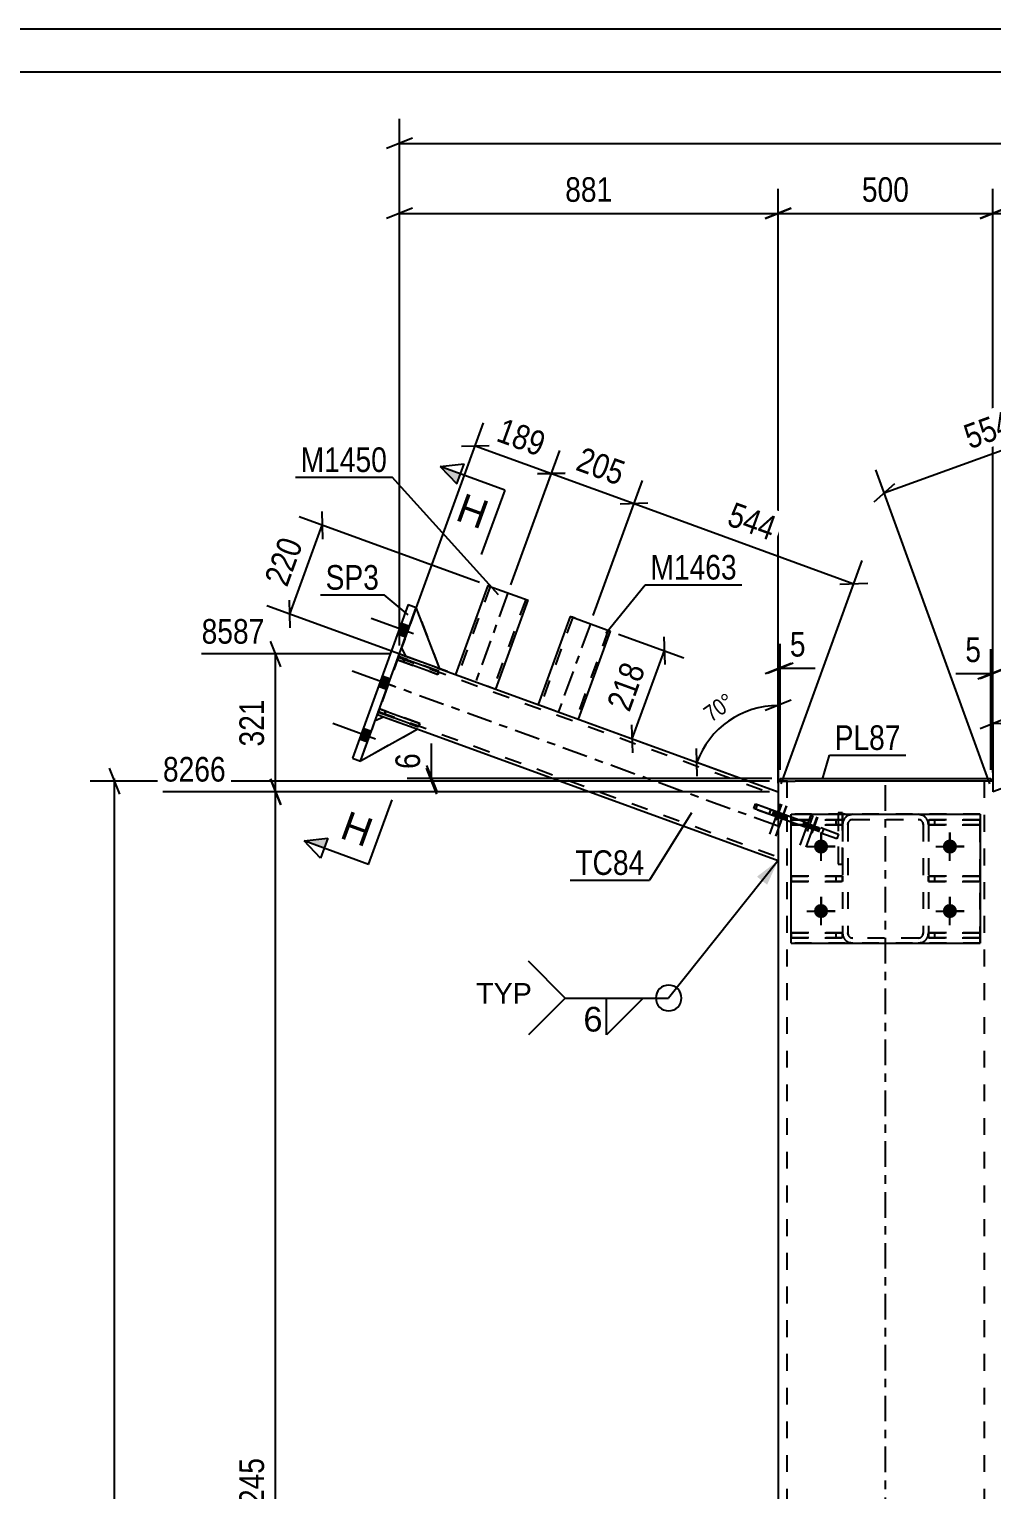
# Model space of a CAD drawing. Header units: millimetres. Extents: x 0 to 841, y 0 to 594.
# Drawn here: x 239 to 351.1, y 424.1 to 594 of the extents above; entities that cross this region are included whole.
import ezdxf

# ---------------------------------------------------------------- set-up
doc = ezdxf.new("R2010")
doc.units = ezdxf.units.MM
doc.linetypes.add('DXK_LINE_DOT2', pattern=[3.9198, 1.9599, -1.9599])
doc.linetypes.add('DXK_LINE_DOT3', pattern=[5.9187, 2.979, -0.9799, 0.9799, -0.9799])
doc.styles.add('Arial', font='ARIAL.TTF', dxfattribs={"height": 0.2})
doc.styles.add('Arial Narrow', font='ARIALN.TTF', dxfattribs={"height": 0.2})

# ---------------------------------------------------------------- blocks, each defined once
blk = doc.blocks.new('Unknown-682121983-1161')
at = {"color": 5, "linetype": 'Continuous'}
for p, q in [((841, 594), (0, 594)), ((836, 589), (5, 589))]:
    blk.add_line(p, q, dxfattribs=at)
blk = doc.blocks.new('Part-682121983-6436 - 6415')
at = {"color": 7, "linetype": 'DXK_LINE_DOT2'}
for p, q in [((333.68, 502.04), (327.68, 502.04)), ((327.68, 502.04), (327.68, 501.44)), ((327.68, 501.44), (333.68, 501.44)), ((332.93, 501.44), (332.93, 502.04)), ((333.68, 501.44), (333.68, 502.04))]:
    blk.add_line(p, q, dxfattribs=at)
blk = doc.blocks.new('Part-682121983-6425 - 6415')
at = {"color": 7, "linetype": 'DXK_LINE_DOT2'}
for p, q in [((327.68, 488.89), (333.68, 488.89)), ((327.68, 488.29), (327.68, 488.89)), ((333.68, 488.29), (327.68, 488.29)), ((332.93, 488.29), (332.93, 488.89)), ((333.68, 488.89), (333.68, 488.29))]:
    blk.add_line(p, q, dxfattribs=at)
blk = doc.blocks.new('Part-682121983-6421 - 6415')
at = {"color": 2, "linetype": 'Continuous'}
for p, q in [((326.43, 506.53), (326.43, 506.83)), ((326.43, 506.83), (350.93, 506.83)), ((327.27, 506.53), (326.43, 506.53)), ((350.93, 506.53), (350.09, 506.53)), ((350.93, 506.83), (350.93, 506.53))]:
    blk.add_line(p, q, dxfattribs=at)
at = {"color": 7, "linetype": 'DXK_LINE_DOT2'}
blk.add_line((350.09, 506.53), (327.27, 506.53), dxfattribs=at)
blk = doc.blocks.new('Part-682121983-6486 - 6415')
at = {"color": 7, "linetype": 'DXK_LINE_DOT2'}
for p, q in [((282.11, 521.32), (279.54, 514.27)), ((281.97, 520.94), (326.18, 504.85)), ((282.81, 521.06), (286.8, 519.61)), ((279.68, 514.65), (326.18, 497.72)), ((280.25, 514.01), (284.24, 512.56)), ((326.18, 505.28), (326.18, 497.3))]:
    blk.add_line(p, q, dxfattribs=at)
at = {"color": 2, "linetype": 'Continuous'}
for p, q in [((282.11, 521.32), (282.81, 521.06)), ((286.8, 519.61), (326.18, 505.28)), ((279.54, 514.27), (280.25, 514.01)), ((284.24, 512.56), (326.18, 497.3))]:
    blk.add_line(p, q, dxfattribs=at)
at = {"color": 7, "linetype": 'DXK_LINE_DOT3'}
blk.add_line((326.18, 501.29), (280.82, 517.79), dxfattribs=at)
blk = doc.blocks.new('Part-682121983-6422 - 6415')
at = {"color": 2, "linetype": 'Continuous'}
for p, q in [((327.68, 487.67), (327.68, 502.67)), ((327.68, 502.67), (349.68, 502.67)), ((349.68, 502.67), (349.68, 487.67)), ((327.68, 487.67), (349.68, 487.67))]:
    blk.add_line(p, q, dxfattribs=at)
blk = doc.blocks.new('Part-682121983-6423 - 6415')
at = {"color": 7, "linetype": 'DXK_LINE_DOT2'}
for p, q in [((327.68, 495.47), (333.68, 495.47)), ((327.68, 494.87), (327.68, 495.47)), ((333.68, 494.87), (327.68, 494.87)), ((332.93, 494.87), (332.93, 495.47)), ((333.68, 495.47), (333.68, 494.87))]:
    blk.add_line(p, q, dxfattribs=at)
blk = doc.blocks.new('Part-682121983-6424 - 6415')
at = {"color": 7, "linetype": 'DXK_LINE_DOT2'}
for p, q in [((327.68, 502.04), (333.68, 502.04)), ((327.68, 501.44), (327.68, 502.04)), ((333.68, 501.44), (327.68, 501.44)), ((332.93, 501.44), (332.93, 502.04)), ((333.68, 502.04), (333.68, 501.44))]:
    blk.add_line(p, q, dxfattribs=at)
blk = doc.blocks.new('Part-682121983-6426 - 6415')
at = {"color": 7, "linetype": 'DXK_LINE_DOT2'}
for p, q in [((343.68, 494.87), (343.68, 495.47)), ((343.68, 495.47), (349.68, 495.47)), ((349.68, 494.87), (343.68, 494.87)), ((344.43, 494.87), (344.43, 495.47)), ((349.68, 495.47), (349.68, 494.87))]:
    blk.add_line(p, q, dxfattribs=at)
blk = doc.blocks.new('Part-682121983-6427 - 6415')
at = {"color": 7, "linetype": 'DXK_LINE_DOT2'}
for p, q in [((349.68, 502.04), (343.68, 502.04)), ((343.68, 502.04), (343.68, 501.44)), ((343.68, 501.44), (349.68, 501.44)), ((344.43, 501.44), (344.43, 502.04)), ((349.68, 501.44), (349.68, 502.04))]:
    blk.add_line(p, q, dxfattribs=at)
blk = doc.blocks.new('Part-682121983-6428 - 6415')
at = {"color": 7, "linetype": 'DXK_LINE_DOT2'}
for p, q in [((349.68, 488.89), (343.68, 488.89)), ((343.68, 488.89), (343.68, 488.29)), ((343.68, 488.29), (349.68, 488.29)), ((344.43, 488.29), (344.43, 488.89)), ((349.68, 488.29), (349.68, 488.89))]:
    blk.add_line(p, q, dxfattribs=at)
blk = doc.blocks.new('Part-682121983-6429 - 6415')
at = {"color": 2, "linetype": 'Continuous'}
for p, q in [((333.18, 502.86), (333.18, 502.67)), ((333.18, 502.86), (333.68, 502.86)), ((333.68, 502.86), (333.68, 502.67))]:
    blk.add_line(p, q, dxfattribs=at)
at = {"color": 7, "linetype": 'DXK_LINE_DOT2'}
for p, q in [((333.18, 502.67), (333.18, 496.86)), ((333.68, 502.67), (333.68, 496.86)), ((333.18, 496.86), (333.68, 496.86))]:
    blk.add_line(p, q, dxfattribs=at)
blk = doc.blocks.new('Part-682121983-6430 - 6415')
at = {"color": 7, "linetype": 'DXK_LINE_DOT2'}
for p, q in [((333.68, 502.86), (333.18, 502.86)), ((333.18, 502.86), (333.18, 496.86)), ((333.68, 496.86), (333.68, 502.86)), ((333.18, 496.86), (333.68, 496.86))]:
    blk.add_line(p, q, dxfattribs=at)
blk = doc.blocks.new('Part-682121983-6433 - 6415')
at = {"color": 7, "linetype": 'DXK_LINE_DOT2'}
for p, q in [((343.68, 501.44), (343.68, 502.04)), ((343.68, 502.04), (349.68, 502.04)), ((349.68, 501.44), (343.68, 501.44)), ((344.43, 501.44), (344.43, 502.04)), ((349.68, 502.04), (349.68, 501.44))]:
    blk.add_line(p, q, dxfattribs=at)
blk = doc.blocks.new('Part-682121983-6434 - 6415')
at = {"color": 7, "linetype": 'DXK_LINE_DOT2'}
for p, q in [((343.68, 488.29), (343.68, 488.89)), ((343.68, 488.89), (349.68, 488.89)), ((349.68, 488.29), (343.68, 488.29)), ((344.43, 488.29), (344.43, 488.89)), ((349.68, 488.89), (349.68, 488.29))]:
    blk.add_line(p, q, dxfattribs=at)
blk = doc.blocks.new('Part-682121983-6435 - 6415')
at = {"color": 7, "linetype": 'DXK_LINE_DOT2'}
for p, q in [((333.68, 495.47), (327.68, 495.47)), ((327.68, 495.47), (327.68, 494.87)), ((327.68, 494.87), (333.68, 494.87)), ((332.93, 494.87), (332.93, 495.47)), ((333.68, 494.87), (333.68, 495.47))]:
    blk.add_line(p, q, dxfattribs=at)
blk = doc.blocks.new('Part-682121983-6437 - 6415')
at = {"color": 7, "linetype": 'DXK_LINE_DOT2'}
for p, q in [((333.68, 488.89), (327.68, 488.89)), ((327.68, 488.89), (327.68, 488.29)), ((327.68, 488.29), (333.68, 488.29)), ((332.93, 488.29), (332.93, 488.89)), ((333.68, 488.29), (333.68, 488.89))]:
    blk.add_line(p, q, dxfattribs=at)
blk = doc.blocks.new('Part-682121983-6438 - 6415')
at = {"color": 7, "linetype": 'DXK_LINE_DOT2'}
for p, q in [((349.68, 495.47), (343.68, 495.47)), ((343.68, 495.47), (343.68, 494.87)), ((343.68, 494.87), (349.68, 494.87)), ((344.43, 494.87), (344.43, 495.47)), ((349.68, 494.87), (349.68, 495.47))]:
    blk.add_line(p, q, dxfattribs=at)
blk = doc.blocks.new('Part-682121983-6472 - 6415')
at = {"color": 7, "linetype": 'DXK_LINE_DOT2'}
for p, q in [((333.77, 501.93), (333.68, 501.47)), ((333.68, 501.47), (333.77, 501.93)), ((333.68, 501.47), (333.68, 488.87)), ((334.28, 501.47), (334.32, 501.7)), ((334.32, 501.7), (334.28, 501.47)), ((334.28, 501.47), (334.28, 488.87)), ((334.88, 502.67), (334.42, 502.58)), ((334.42, 502.58), (334.88, 502.67)), ((334.65, 502.02), (334.88, 502.07)), ((334.88, 502.07), (334.65, 502.02)), ((334.88, 502.67), (342.48, 502.67)), ((334.88, 502.07), (342.48, 502.07)), ((342.94, 502.58), (342.48, 502.67)), ((342.48, 502.67), (342.94, 502.58)), ((342.48, 502.07), (342.71, 502.02)), ((342.71, 502.02), (342.48, 502.07)), ((343.03, 501.7), (343.08, 501.47)), ((343.08, 501.47), (343.03, 501.7)), ((343.08, 501.47), (343.08, 488.87)), ((343.68, 501.47), (343.59, 501.93)), ((343.59, 501.93), (343.68, 501.47)), ((343.68, 501.47), (343.68, 488.87)), ((333.68, 488.87), (333.77, 488.41)), ((333.77, 488.41), (333.68, 488.87)), ((334.32, 488.64), (334.28, 488.87)), ((334.28, 488.87), (334.32, 488.64)), ((334.42, 487.76), (334.88, 487.67)), ((334.88, 487.67), (334.42, 487.76)), ((334.88, 488.27), (334.65, 488.31)), ((334.65, 488.31), (334.88, 488.27)), ((342.48, 488.27), (334.88, 488.27)), ((334.88, 487.67), (342.48, 487.67)), ((342.71, 488.31), (342.48, 488.27)), ((342.48, 488.27), (342.71, 488.31)), ((342.48, 487.67), (342.94, 487.76)), ((342.94, 487.76), (342.48, 487.67)), ((343.08, 488.87), (343.03, 488.64)), ((343.03, 488.64), (343.08, 488.87)), ((343.59, 488.41), (343.68, 488.87)), ((343.68, 488.87), (343.59, 488.41))]:
    blk.add_line(p, q, dxfattribs=at)
at = {"color": 7, "linetype": 'DXK_LINE_DOT3'}
blk.add_line((338.68, 495.17), (338.68, 495.17), dxfattribs=at)
at = {"color": 7, "linetype": 'DXK_LINE_DOT2'}
for centre, radius, start, end in [((334.88, 501.47), 1.2, 112.5, 157.5), ((334.88, 501.47), 1.2, 112.5, 157.5), ((334.88, 501.47), 0.6, 112.5, 157.5), ((334.88, 501.47), 0.6, 112.5, 157.5), ((342.48, 501.47), 0.6, 22.5, 67.5), ((342.48, 501.47), 0.6, 22.5, 67.5), ((342.48, 501.47), 1.2, 22.5, 67.5), ((342.48, 501.47), 1.2, 22.5, 67.5), ((334.88, 488.87), 1.2, 202.5, 247.5), ((334.88, 488.87), 1.2, 202.5, 247.5), ((334.88, 488.87), 0.6, 202.5, 247.5), ((334.88, 488.87), 0.6, 202.5, 247.5), ((342.48, 488.87), 0.6, 292.5, 337.5), ((342.48, 488.87), 0.6, 292.5, 337.5), ((342.48, 488.87), 1.2, 292.5, 337.5), ((342.48, 488.87), 1.2, 292.5, 337.5)]:
    blk.add_arc(centre, radius, start, end, dxfattribs=at)
blk = doc.blocks.new('Part-682121983-6474 - 6415')
at = {"color": 7, "linetype": 'DXK_LINE_DOT2'}
for p, q in [((327.68, 487.67), (327.68, 502.67)), ((349.68, 502.67), (327.68, 502.67)), ((349.68, 487.67), (349.68, 502.67)), ((349.68, 487.67), (327.68, 487.67))]:
    blk.add_line(p, q, dxfattribs=at)
blk = doc.blocks.new('Part-682121983-6475 - 6415')
at = {"color": 7, "linetype": 'DXK_LINE_DOT2'}
for p, q in [((333.77, 501.93), (333.68, 501.47)), ((333.68, 501.47), (333.77, 501.93)), ((333.68, 501.47), (333.68, 488.87)), ((334.28, 501.47), (334.32, 501.7)), ((334.32, 501.7), (334.28, 501.47)), ((334.28, 501.47), (334.28, 488.87)), ((334.88, 502.67), (334.42, 502.58)), ((334.42, 502.58), (334.88, 502.67)), ((334.65, 502.02), (334.88, 502.07)), ((334.88, 502.07), (334.65, 502.02)), ((334.88, 502.67), (342.48, 502.67)), ((334.88, 502.07), (342.48, 502.07)), ((342.94, 502.58), (342.48, 502.67)), ((342.48, 502.67), (342.94, 502.58)), ((342.48, 502.07), (342.71, 502.02)), ((342.71, 502.02), (342.48, 502.07)), ((343.03, 501.7), (343.08, 501.47)), ((343.08, 501.47), (343.03, 501.7)), ((343.08, 501.47), (343.08, 488.87)), ((343.68, 501.47), (343.59, 501.93)), ((343.59, 501.93), (343.68, 501.47)), ((343.68, 501.47), (343.68, 488.87)), ((333.68, 488.87), (333.77, 488.41)), ((333.77, 488.41), (333.68, 488.87)), ((334.32, 488.64), (334.28, 488.87)), ((334.28, 488.87), (334.32, 488.64)), ((334.42, 487.76), (334.88, 487.67)), ((334.88, 487.67), (334.42, 487.76)), ((334.88, 488.27), (334.65, 488.31)), ((334.65, 488.31), (334.88, 488.27)), ((342.48, 488.27), (334.88, 488.27)), ((334.88, 487.67), (342.48, 487.67)), ((342.71, 488.31), (342.48, 488.27)), ((342.48, 488.27), (342.71, 488.31)), ((342.48, 487.67), (342.94, 487.76)), ((342.94, 487.76), (342.48, 487.67)), ((343.08, 488.87), (343.03, 488.64)), ((343.03, 488.64), (343.08, 488.87)), ((343.59, 488.41), (343.68, 488.87)), ((343.68, 488.87), (343.59, 488.41))]:
    blk.add_line(p, q, dxfattribs=at)
at = {"color": 7, "linetype": 'DXK_LINE_DOT3'}
blk.add_line((338.68, 495.17), (338.68, 495.17), dxfattribs=at)
at = {"color": 7, "linetype": 'DXK_LINE_DOT2'}
for centre, radius, start, end in [((334.88, 501.47), 1.2, 112.5, 157.5), ((334.88, 501.47), 1.2, 112.5, 157.5), ((334.88, 501.47), 0.6, 112.5, 157.5), ((334.88, 501.47), 0.6, 112.5, 157.5), ((342.48, 501.47), 0.6, 22.5, 67.5), ((342.48, 501.47), 0.6, 22.5, 67.5), ((342.48, 501.47), 1.2, 22.5, 67.5), ((342.48, 501.47), 1.2, 22.5, 67.5), ((334.88, 488.87), 1.2, 202.5, 247.5), ((334.88, 488.87), 1.2, 202.5, 247.5), ((334.88, 488.87), 0.6, 202.5, 247.5), ((334.88, 488.87), 0.6, 202.5, 247.5), ((342.48, 488.87), 0.6, 292.5, 337.5), ((342.48, 488.87), 0.6, 292.5, 337.5), ((342.48, 488.87), 1.2, 292.5, 337.5), ((342.48, 488.87), 1.2, 292.5, 337.5)]:
    blk.add_arc(centre, radius, start, end, dxfattribs=at)
blk = doc.blocks.new('Part-682121983-6514 - 6415')
at = {"color": 2, "linetype": 'Continuous'}
for p, q in [((283.13, 527.06), (276.63, 509.21)), ((277.57, 508.87), (284.07, 526.72)), ((283.13, 527.06), (284.07, 526.72)), ((276.63, 509.21), (277.57, 508.87))]:
    blk.add_line(p, q, dxfattribs=at)
blk = doc.blocks.new('Bolt-682121983-6526 - 6415')
at = {"color": 1, "linetype": 'Continuous'}
for p, q in [((331.18, 500.57), (331.18, 499.47)), ((346.18, 500.57), (346.18, 499.47)), ((329.53, 498.92), (330.63, 498.92)), ((331.18, 497.27), (331.18, 498.37)), ((332.83, 498.92), (331.73, 498.92)), ((344.53, 498.92), (345.63, 498.92)), ((346.18, 497.27), (346.18, 498.37)), ((347.83, 498.92), (346.73, 498.92)), ((331.18, 493.07), (331.18, 491.97)), ((346.18, 493.07), (346.18, 491.97)), ((329.53, 491.42), (330.63, 491.42)), ((332.83, 491.42), (331.73, 491.42)), ((344.53, 491.42), (345.63, 491.42)), ((347.83, 491.42), (346.73, 491.42)), ((331.18, 489.77), (331.18, 490.87)), ((346.18, 489.77), (346.18, 490.87))]:
    blk.add_line(p, q, dxfattribs=at)
blk = doc.blocks.new('Bolt-682121983-6529 - 6415')
at = {"linetype": 'Continuous'}
for points in [[(282.82, 523.29), (283.27, 524.51), (282.33, 524.86), (281.88, 523.63)], [(282.82, 523.29), (283.27, 524.51), (282.33, 524.86), (281.88, 523.63)], [(282.82, 523.29), (283.27, 524.51), (282.33, 524.86), (281.88, 523.63)], [(280.6, 517.18), (281.05, 518.41), (280.11, 518.75), (279.66, 517.53)], [(280.6, 517.18), (281.05, 518.41), (280.11, 518.75), (279.66, 517.53)], [(278.38, 511.08), (278.82, 512.3), (277.88, 512.64), (277.44, 511.42)], [(278.38, 511.08), (278.82, 512.3), (277.88, 512.64), (277.44, 511.42)], [(278.38, 511.08), (278.82, 512.3), (277.88, 512.64), (277.44, 511.42)]]:
    blk.add_hatch(color=1, dxfattribs=at).paths.add_polyline_path(points)
at = {"color": 1, "linetype": 'Continuous'}
for p, q in [((283.75, 523.65), (278.82, 525.44)), ((283.75, 523.65), (278.82, 525.44)), ((283.75, 523.65), (278.82, 525.44)), ((282.82, 523.29), (281.88, 523.63)), ((282.82, 523.29), (281.88, 523.63)), ((282.82, 523.29), (281.88, 523.63)), ((283.27, 524.51), (282.33, 524.86)), ((283.27, 524.51), (282.33, 524.86)), ((283.27, 524.51), (282.33, 524.86)), ((281.53, 517.54), (276.59, 519.33)), ((281.53, 517.54), (276.59, 519.33)), ((281.05, 518.41), (280.11, 518.75)), ((281.05, 518.41), (280.11, 518.75)), ((280.6, 517.18), (279.66, 517.53)), ((280.6, 517.18), (279.66, 517.53)), ((279.3, 511.43), (274.37, 513.23)), ((279.3, 511.43), (274.37, 513.23)), ((279.3, 511.43), (274.37, 513.23)), ((278.38, 511.08), (277.44, 511.42)), ((278.38, 511.08), (277.44, 511.42)), ((278.38, 511.08), (277.44, 511.42)), ((278.82, 512.3), (277.88, 512.64)), ((278.82, 512.3), (277.88, 512.64)), ((278.82, 512.3), (277.88, 512.64))]:
    blk.add_line(p, q, dxfattribs=at)
blk = doc.blocks.new('Bolt-682121983-6530 - 6415')
at = {"linetype": 'Continuous'}
for points in [[(330.35, 498.92, -1), (332, 498.92, -1)], [(345.35, 498.92, -1), (347, 498.92, -1)], [(330.35, 491.42, -1), (332, 491.42, -1)], [(345.35, 491.42, -1), (347, 491.42, -1)]]:
    blk.add_hatch(color=1, dxfattribs=at).paths.add_polyline_path(points)
at = {"color": 1, "linetype": 'Continuous'}
for p, q in [((331.18, 497.27), (331.18, 500.57)), ((346.18, 497.27), (346.18, 500.57)), ((329.53, 498.92), (332.83, 498.92)), ((344.53, 498.92), (347.83, 498.92)), ((331.18, 489.77), (331.18, 493.07)), ((346.18, 489.77), (346.18, 493.07)), ((329.53, 491.42), (332.83, 491.42)), ((344.53, 491.42), (347.83, 491.42))]:
    blk.add_line(p, q, dxfattribs=at)
blk = doc.blocks.new('Bolt-682121983-6531 - 6415')
at = {"linetype": 'Continuous'}
for points in [[(326.52, 502.81), (325.68, 503.12), (325.47, 502.55), (326.32, 502.25)], [(327.23, 502.55), (326.38, 502.86), (326.18, 502.3), (327.02, 501.99)], [(330.07, 501.52), (329.22, 501.83), (329.01, 501.26), (329.86, 500.96)], [(330.77, 501.26), (329.93, 501.57), (329.72, 501.01), (330.57, 500.7)]]:
    blk.add_hatch(color=1, dxfattribs=at).paths.add_polyline_path(points)
at = {"color": 1, "linetype": 'Continuous'}
for p, q in [((326.44, 503.9), (325.16, 500.38)), ((325.68, 503.12), (325.47, 502.55)), ((327.15, 503.65), (325.87, 500.12)), ((326.38, 502.86), (326.18, 502.3)), ((326.52, 502.81), (326.32, 502.25)), ((327.23, 502.55), (327.02, 501.99)), ((329.98, 502.61), (328.7, 499.09)), ((329.22, 501.83), (329.01, 501.26)), ((330.69, 502.36), (329.41, 498.83)), ((329.93, 501.57), (329.72, 501.01)), ((330.07, 501.52), (329.86, 500.96)), ((330.77, 501.26), (330.57, 500.7))]:
    blk.add_line(p, q, dxfattribs=at)
blk = doc.blocks.new('Part-682121983-6534 - 6415')
at = {"color": 2, "linetype": 'Continuous'}
for p, q in [((323.35, 503.33), (323.56, 503.89)), ((327.68, 501.75), (323.35, 503.33)), ((323.56, 503.89), (327.68, 502.39))]:
    blk.add_line(p, q, dxfattribs=at)
at = {"color": 7, "linetype": 'DXK_LINE_DOT2'}
for p, q in [((325.12, 502.68), (325.32, 503.25)), ((327.68, 502.39), (333.2, 500.38)), ((333, 499.82), (327.68, 501.75)), ((330.88, 500.59), (331.09, 501.15)), ((333.2, 500.38), (333, 499.82))]:
    blk.add_line(p, q, dxfattribs=at)
blk = doc.blocks.new('Part-682121983-6535 - 6415')
at = {"color": 7, "linetype": 'DXK_LINE_DOT2'}
for p, q in [((323.57, 503.25), (323.78, 503.81)), ((333, 499.82), (323.57, 503.25)), ((323.78, 503.81), (333.2, 500.38)), ((325.32, 503.25), (325.12, 502.68)), ((331.29, 500.44), (331.5, 501)), ((333.2, 500.38), (333, 499.82))]:
    blk.add_line(p, q, dxfattribs=at)
blk = doc.blocks.new('Part-682121983-6544 - 6415')
at = {"color": 7, "linetype": 'DXK_LINE_DOT2'}
blk.add_line((284.07, 526.72), (282.36, 522.02), dxfattribs=at)
at = {"color": 2, "linetype": 'Continuous'}
for p, q in [((286.8, 519.61), (284.07, 526.72)), ((282.36, 522.02), (282.81, 521.06)), ((286.8, 519.61), (282.81, 521.06))]:
    blk.add_line(p, q, dxfattribs=at)
blk = doc.blocks.new('Part-682121983-6545 - 6415')
at = {"color": 7, "linetype": 'DXK_LINE_DOT2'}
for p, q in [((284.07, 526.72), (282.36, 522.02)), ((286.8, 519.61), (284.07, 526.72)), ((282.36, 522.02), (282.81, 521.06)), ((282.81, 521.06), (286.8, 519.61))]:
    blk.add_line(p, q, dxfattribs=at)
blk = doc.blocks.new('Part-682121983-6546 - 6415')
at = {"color": 2, "linetype": 'Continuous'}
for p, q in [((279.64, 514.55), (279.78, 514.93)), ((279.78, 514.93), (284.48, 513.22)), ((284.34, 512.84), (279.64, 514.55)), ((284.48, 513.22), (284.34, 512.84))]:
    blk.add_line(p, q, dxfattribs=at)
at = {"color": 7, "linetype": 'DXK_LINE_DOT2'}
blk.add_line((280.35, 514.3), (280.48, 514.67), dxfattribs=at)
blk = doc.blocks.new('Part-682121983-6547 - 6415')
at = {"color": 2, "linetype": 'Continuous'}
for p, q in [((281.87, 520.66), (282, 521.04)), ((286.56, 518.95), (281.87, 520.66)), ((282, 521.04), (286.7, 519.33)), ((286.7, 519.33), (286.56, 518.95))]:
    blk.add_line(p, q, dxfattribs=at)
at = {"color": 7, "linetype": 'DXK_LINE_DOT2'}
blk.add_line((282.57, 520.4), (282.71, 520.78), dxfattribs=at)
blk = doc.blocks.new('Part-682121983-6548 - 6415')
at = {"color": 7, "linetype": 'DXK_LINE_DOT2'}
for p, q in [((279.78, 514.93), (279.64, 514.55)), ((284.48, 513.22), (279.78, 514.93)), ((279.64, 514.55), (284.34, 512.84)), ((280.48, 514.67), (280.35, 514.3)), ((284.34, 512.84), (284.48, 513.22))]:
    blk.add_line(p, q, dxfattribs=at)
blk = doc.blocks.new('Part-682121983-6549 - 6415')
at = {"color": 7, "linetype": 'DXK_LINE_DOT2'}
for p, q in [((282, 521.04), (281.87, 520.66)), ((281.87, 520.66), (286.56, 518.95)), ((286.7, 519.33), (282, 521.04)), ((282.71, 520.78), (282.57, 520.4)), ((286.56, 518.95), (286.7, 519.33))]:
    blk.add_line(p, q, dxfattribs=at)
blk = doc.blocks.new('Bolt-682121983-6556 - 6415')
at = {"color": 1, "linetype": 'DXK_LINE_DOT2'}
for p, q in [((326.58, 503.85), (325.3, 500.33)), ((325.82, 503.07), (325.61, 502.5)), ((327.13, 503.65), (325.85, 500.13)), ((326.36, 502.87), (326.16, 502.3)), ((326.67, 502.76), (326.46, 502.19)), ((327.21, 502.56), (327, 502)), ((330.22, 502.53), (328.93, 499.01)), ((329.45, 501.74), (329.25, 501.18)), ((330.76, 502.33), (329.48, 498.81)), ((330, 501.55), (329.79, 500.98)), ((330.3, 501.44), (330.09, 500.87)), ((330.84, 501.24), (330.64, 500.67))]:
    blk.add_line(p, q, dxfattribs=at)
blk = doc.blocks.new('Part-682121983-6571 - 6415')
at = {"color": 2, "linetype": 'Continuous'}
for p, q in [((326.18, 506.53), (326.18, 502.94)), ((326.18, 506.53), (326.43, 506.53)), ((327.27, 506.53), (328.18, 506.53)), ((350.09, 506.53), (328.18, 506.53)), ((351.18, 506.53), (350.93, 506.53)), ((326.18, 502.3), (326.18, 307.77))]:
    blk.add_line(p, q, dxfattribs=at)
at = {"color": 7, "linetype": 'DXK_LINE_DOT2'}
for p, q in [((326.33, 506.53), (327.27, 506.53)), ((327.18, 506.53), (327.18, 307.77)), ((350.93, 506.53), (349.88, 506.53)), ((350.18, 506.53), (350.18, 307.77)), ((326.18, 502.94), (326.18, 502.3))]:
    blk.add_line(p, q, dxfattribs=at)
at = {"color": 7, "linetype": 'DXK_LINE_DOT3'}
blk.add_line((338.68, 307.77), (338.68, 506.53), dxfattribs=at)
blk = doc.blocks.new('Part-682121983-6582 - 6415')
at = {"color": 7, "linetype": 'DXK_LINE_DOT2'}
blk.add_line((277.57, 508.87), (279.28, 513.57), dxfattribs=at)
at = {"color": 2, "linetype": 'Continuous'}
for p, q in [((279.28, 513.57), (280.24, 514.01)), ((280.24, 514.01), (284.24, 512.56)), ((284.24, 512.56), (277.57, 508.87))]:
    blk.add_line(p, q, dxfattribs=at)
blk = doc.blocks.new('Part-682121983-6583 - 6415')
at = {"color": 7, "linetype": 'DXK_LINE_DOT2'}
for p, q in [((277.57, 508.87), (279.28, 513.57)), ((279.28, 513.57), (280.24, 514.01)), ((280.24, 514.01), (284.24, 512.56)), ((284.24, 512.56), (277.57, 508.87))]:
    blk.add_line(p, q, dxfattribs=at)
blk = doc.blocks.new('Part-682121983-24107 - 6415')
at = {"color": 2, "linetype": 'Continuous'}
for p, q in [((292.38, 529.28), (288.62, 518.95)), ((292.38, 529.28), (292.42, 529.27)), ((292.42, 529.27), (292.55, 529.22)), ((292.55, 529.22), (297.08, 527.57)), ((293.32, 517.24), (297.08, 527.57))]:
    blk.add_line(p, q, dxfattribs=at)
at = {"color": 7, "linetype": 'DXK_LINE_DOT2'}
for p, q in [((292.66, 529.18), (288.9, 518.84)), ((292.66, 529.18), (292.68, 529.17)), ((292.68, 529.17), (292.73, 529.15)), ((292.68, 529.17), (292.73, 529.15)), ((292.73, 529.15), (292.75, 529.15)), ((296.8, 527.67), (293.04, 517.34)), ((288.62, 518.95), (293.32, 517.24))]:
    blk.add_line(p, q, dxfattribs=at)
at = {"color": 7, "linetype": 'DXK_LINE_DOT3'}
blk.add_line((294.73, 528.43), (290.97, 518.09), dxfattribs=at)
blk = doc.blocks.new('Part-682121983-24108 - 6415')
at = {"color": 2, "linetype": 'Continuous'}
for p, q in [((301.98, 525.7), (298.25, 515.44)), ((301.98, 525.7), (302.03, 525.68)), ((302.03, 525.68), (302.15, 525.64)), ((302.55, 525.49), (302.15, 525.64)), ((302.55, 525.49), (306.68, 523.99)), ((302.95, 513.73), (306.68, 523.99))]:
    blk.add_line(p, q, dxfattribs=at)
at = {"color": 7, "linetype": 'DXK_LINE_DOT2'}
for p, q in [((302.27, 525.59), (298.53, 515.34)), ((302.15, 525.64), (302.29, 525.59)), ((302.27, 525.59), (302.29, 525.59)), ((302.29, 525.59), (302.27, 525.59)), ((302.29, 525.59), (302.33, 525.57)), ((302.33, 525.57), (302.29, 525.59)), ((302.33, 525.57), (302.35, 525.56)), ((302.33, 525.57), (302.55, 525.49)), ((306.4, 524.09), (302.67, 513.83)), ((298.25, 515.44), (302.95, 513.73))]:
    blk.add_line(p, q, dxfattribs=at)
at = {"color": 7, "linetype": 'DXK_LINE_DOT3'}
blk.add_line((304.33, 524.84), (300.6, 514.59), dxfattribs=at)
blk = doc.blocks.new('StraightDimension-682121983-23560 - 6415')
at = {"color": 7, "linetype": 'Continuous'}
for p, q in [((351.18, 507.53), (351.18, 575.42)), ((443.68, 539.94), (443.68, 575.42)), ((352.68, 573.17), (349.68, 571.97)), ((442.18, 571.97), (445.18, 573.17)), ((351.18, 572.57), (443.68, 572.57))]:
    blk.add_line(p, q, dxfattribs=at)
at = {"color": 0}
blk.add_wipeout([(401.68, 573.32), (401.68, 577.52), (393.17, 577.52), (393.17, 573.32)], dxfattribs=at)
at = {"color": 3, "style": 'Arial Narrow'}
blk.add_text('1850', height=2.863, dxfattribs=at).set_placement((393.77, 573.92))
blk = doc.blocks.new('StraightDimension-682121983-23562 - 6415')
at = {"color": 7, "linetype": 'Continuous'}
for p, q in [((282.11, 522.32), (282.11, 575.42)), ((326.18, 507.53), (326.18, 575.42)), ((283.61, 573.17), (280.61, 571.97)), ((324.68, 571.97), (327.68, 573.17)), ((282.11, 572.57), (326.18, 572.57))]:
    blk.add_line(p, q, dxfattribs=at)
at = {"color": 0}
blk.add_wipeout([(307.48, 573.32), (307.48, 577.52), (300.8, 577.52), (300.8, 573.32)], dxfattribs=at)
at = {"color": 3, "style": 'Arial Narrow'}
blk.add_text('881', height=2.863, dxfattribs=at).set_placement((301.4, 573.92))
blk = doc.blocks.new('StraightDimension-682121983-28639 - 6415')
at = {"color": 7, "linetype": 'Continuous'}
for p, q in [((350.93, 507.83), (350.93, 521.88)), ((351.18, 507.53), (351.18, 521.88)), ((349.43, 518.43), (352.43, 519.63)), ((352.68, 519.63), (349.68, 518.43)), ((350.93, 519.03), (351.18, 519.03))]:
    blk.add_line(p, q, dxfattribs=at)
at = {"color": 0}
blk.add_wipeout([(350.4, 519.78), (350.4, 523.98), (347.37, 523.98), (347.37, 519.78)], dxfattribs=at)
at = {"color": 7, "linetype": 'Continuous'}
blk.add_line((350.93, 519.03), (346.85, 519.03), dxfattribs=at)
blk.add_line((350.93, 519.03), (346.85, 519.03), dxfattribs=at)
at = {"color": 3, "style": 'Arial Narrow'}
blk.add_text('5', height=2.86, dxfattribs=at).set_placement((347.97, 520.38))
blk = doc.blocks.new('StraightDimension-682121983-21491 - 6415')
at = {"color": 7, "linetype": 'Continuous'}
for p, q in [((282.11, 522.32), (282.11, 583.57)), ((443.68, 539.94), (443.68, 583.57)), ((283.61, 581.32), (280.61, 580.12)), ((442.18, 580.12), (445.18, 581.32)), ((282.11, 580.72), (443.68, 580.72))]:
    blk.add_line(p, q, dxfattribs=at)
at = {"color": 0}
blk.add_wipeout([(367.15, 581.47), (367.15, 585.67), (358.64, 585.67), (358.64, 581.47)], dxfattribs=at)
at = {"color": 3, "style": 'Arial Narrow'}
blk.add_text('3231', height=2.863, dxfattribs=at).set_placement((359.24, 582.07))
blk = doc.blocks.new('AngleDimension-682121983-6592 - 6415')
at = {"color": 7, "linetype": 'Continuous'}
for p, q in [((327.68, 515.94), (324.68, 514.74)), ((326.18, 506.28), (326.18, 515.34)), ((326.18, 515.34), (326.18, 505.28)), ((316.77, 507.1), (316.67, 510.33)), ((316.72, 508.72), (326.18, 505.28))]:
    blk.add_line(p, q, dxfattribs=at)
blk.add_arc((326.18, 505.28), 10.06, 90, 159.9999, dxfattribs=at)
at = {"color": 0}
blk.add_wipeout([(321.82, 515.25), (320.22, 517.54), (316.69, 515.07), (318.3, 512.78)], dxfattribs=at)
at = {"color": 3, "style": 'Arial Narrow'}
blk.add_text('70°', height=1.909, rotation=35.002, dxfattribs=at).set_placement((318.4, 513.33))
blk = doc.blocks.new('StraightDimension-682121983-11243 - 6415')
at = {"color": 7, "linetype": 'Continuous'}
for p, q in [((249.54, 505.03), (248.34, 508.03)), ((325.18, 506.53), (246.09, 506.53)), ((248.94, 506.53), (248.94, 506.83)), ((248.94, 284.87), (248.94, 506.53))]:
    blk.add_line(p, q, dxfattribs=at)
blk = doc.blocks.new('StraightDimension-682121983-21529 - 6415')
at = {"color": 7, "linetype": 'Continuous'}
for p, q in [((268.29, 519.82), (267.09, 522.82)), ((281.11, 521.32), (259.08, 521.32)), ((267.69, 505.28), (267.69, 521.32)), ((267.09, 506.78), (268.29, 503.78)), ((325.18, 505.28), (254.58, 505.28))]:
    blk.add_line(p, q, dxfattribs=at)
at = {"color": 0, "linetype": 'Continuous'}
blk.add_wipeout([(266.99, 521.92), (266.99, 526.12), (258.48, 526.12), (258.48, 521.92)], dxfattribs=at)
at = {"color": 0}
blk.add_wipeout([(266.94, 516.64), (262.74, 516.64), (262.74, 509.96), (266.94, 509.96)], dxfattribs=at)
at = {"color": 3, "linetype": 'Continuous', "style": 'Arial Narrow'}
blk.add_text('8587', height=2.863, dxfattribs=at).set_placement((259.08, 522.52))
at = {"color": 3, "style": 'Arial Narrow'}
blk.add_text('321', height=2.863, rotation=90.0002, dxfattribs=at).set_placement((266.34, 510.56))
blk = doc.blocks.new('StraightDimension-682121983-21530 - 6415')
at = {"color": 7, "linetype": 'Continuous'}
for p, q in [((268.29, 503.78), (267.09, 506.78)), ((325.18, 505.28), (254.58, 505.28)), ((267.69, 343.02), (267.69, 505.28)), ((267.09, 344.52), (268.29, 341.52)), ((313.34, 343.02), (259.08, 343.02))]:
    blk.add_line(p, q, dxfattribs=at)
at = {"color": 0, "linetype": 'Continuous'}
blk.add_wipeout([(262.49, 505.88), (262.49, 510.08), (253.98, 510.08), (253.98, 505.88)], dxfattribs=at)
at = {"color": 0}
blk.add_wipeout([(266.94, 428.4), (262.74, 428.4), (262.74, 419.89), (266.94, 419.89)], dxfattribs=at)
at = {"color": 3, "linetype": 'Continuous', "style": 'Arial Narrow'}
blk.add_text('8266', height=2.863, dxfattribs=at).set_placement((254.58, 506.48))
at = {"color": 3, "style": 'Arial Narrow'}
blk.add_text('3245', height=2.863, rotation=90.0002, dxfattribs=at).set_placement((266.34, 420.49))
blk = doc.blocks.new('StraightDimension-682121983-21588 - 6415')
at = {"color": 7, "linetype": 'Continuous'}
for p, q in [((285.25, 508.33), (286.45, 505.33)), ((286.45, 505.03), (285.25, 508.03)), ((325.43, 506.83), (283, 506.83)), ((325.18, 506.53), (283, 506.53)), ((285.85, 506.53), (285.85, 506.83))]:
    blk.add_line(p, q, dxfattribs=at)
at = {"color": 0}
blk.add_wipeout([(285.1, 510.38), (280.9, 510.38), (280.9, 507.35), (285.1, 507.35)], dxfattribs=at)
at = {"color": 7, "linetype": 'Continuous'}
blk.add_line((285.85, 506.83), (285.85, 510.91), dxfattribs=at)
blk.add_line((285.85, 506.83), (285.85, 510.91), dxfattribs=at)
at = {"color": 3, "style": 'Arial Narrow'}
blk.add_text('6', height=2.86, rotation=90.0002, dxfattribs=at).set_placement((284.5, 507.95))
blk = doc.blocks.new('AngleDimension-682121983-21596 - 6415')
at = {"color": 7, "linetype": 'Continuous'}
for p, q in [((349.68, 512.64), (352.68, 513.84)), ((351.18, 513.24), (351.18, 505.28)), ((359.74, 506.8), (357.58, 509.2)), ((358.66, 508), (351.18, 505.28)), ((352.12, 505.62), (358.66, 508))]:
    blk.add_line(p, q, dxfattribs=at)
blk.add_arc((351.18, 505.28), 7.96, 20, 90, dxfattribs=at)
at = {"color": 0}
blk.add_wipeout([(357.85, 511.06), (359.46, 513.35), (355.93, 515.82), (354.33, 513.53)], dxfattribs=at)
at = {"color": 3, "style": 'Arial Narrow'}
blk.add_text('70°', height=1.909, rotation=-35.002, dxfattribs=at).set_placement((354.88, 513.62))
blk = doc.blocks.new('StraightDimension-682121983-23561 - 6415')
at = {"color": 7, "linetype": 'Continuous'}
for p, q in [((326.18, 507.53), (326.18, 575.42)), ((351.18, 507.53), (351.18, 575.42)), ((327.68, 573.17), (324.68, 571.97)), ((349.68, 571.97), (352.68, 573.17)), ((326.18, 572.57), (351.18, 572.57))]:
    blk.add_line(p, q, dxfattribs=at)
at = {"color": 0}
blk.add_wipeout([(342.02, 573.32), (342.02, 577.52), (335.33, 577.52), (335.33, 573.32)], dxfattribs=at)
at = {"color": 3, "style": 'Arial Narrow'}
blk.add_text('500', height=2.863, dxfattribs=at).set_placement((335.93, 573.92))
blk = doc.blocks.new('StraightDimension-682121983-28632 - 6415')
at = {"color": 7, "linetype": 'Continuous'}
for p, q in [((326.18, 507.53), (326.18, 522.52)), ((326.43, 507.83), (326.43, 522.52)), ((324.68, 519.07), (327.68, 520.27)), ((327.93, 520.27), (324.93, 519.07)), ((326.18, 519.67), (326.43, 519.67))]:
    blk.add_line(p, q, dxfattribs=at)
at = {"color": 0}
blk.add_wipeout([(329.98, 520.42), (329.98, 524.62), (326.95, 524.62), (326.95, 520.42)], dxfattribs=at)
at = {"color": 7, "linetype": 'Continuous'}
blk.add_line((326.43, 519.67), (330.51, 519.67), dxfattribs=at)
blk.add_line((326.43, 519.67), (330.51, 519.67), dxfattribs=at)
at = {"color": 3, "style": 'Arial Narrow'}
blk.add_text('5', height=2.86, dxfattribs=at).set_placement((327.55, 521.02))
blk = doc.blocks.new('StraightDimension-682121983-28692 - 6415')
at = {"color": 7, "linetype": 'Continuous'}
for p, q in [((304.67, 525.78), (310.39, 541.49)), ((311.03, 538.86), (307.8, 538.76)), ((309.42, 538.81), (334.99, 529.5)), ((326.52, 506.22), (335.97, 532.18)), ((333.38, 529.45), (336.61, 529.55))]:
    blk.add_line(p, q, dxfattribs=at)
at = {"color": 0}
blk.add_wipeout([(325.6, 533.72), (327.04, 537.66), (320.76, 539.95), (319.32, 536)], dxfattribs=at)
at = {"color": 3, "style": 'Arial Narrow'}
blk.add_text('544', height=2.863, rotation=-20.002, dxfattribs=at).set_placement((320.09, 536.36))
blk = doc.blocks.new('StraightDimension-682121983-28693 - 6415')
at = {"color": 7, "linetype": 'Continuous'}
for p, q in [((295.07, 529.37), (300.76, 544.99)), ((298.17, 542.26), (301.4, 542.37)), ((299.79, 542.32), (309.42, 538.81)), ((304.67, 525.78), (310.39, 541.49)), ((311.03, 538.86), (307.8, 538.76))]:
    blk.add_line(p, q, dxfattribs=at)
at = {"color": 0}
blk.add_wipeout([(308, 540.12), (309.43, 544.07), (303.15, 546.36), (301.72, 542.41)], dxfattribs=at)
at = {"color": 3, "style": 'Arial Narrow'}
blk.add_text('205', height=2.863, rotation=-20.002, dxfattribs=at).set_placement((302.49, 542.77))
blk = doc.blocks.new('StraightDimension-682121983-28694 - 6415')
at = {"color": 7, "linetype": 'Continuous'}
for p, q in [((282.45, 522.26), (291.9, 548.22)), ((289.31, 545.49), (292.54, 545.59)), ((290.92, 545.54), (299.79, 542.32)), ((295.07, 529.37), (300.76, 544.99)), ((301.4, 542.37), (298.17, 542.26))]:
    blk.add_line(p, q, dxfattribs=at)
at = {"color": 0}
blk.add_wipeout([(298.75, 543.49), (300.19, 547.44), (293.91, 549.72), (292.47, 545.78)], dxfattribs=at)
at = {"color": 3, "style": 'Arial Narrow'}
blk.add_text('189', height=2.863, rotation=-20.002, dxfattribs=at).set_placement((293.24, 546.14))
blk = doc.blocks.new('StraightDimension-682121983-28726 - 6415')
at = {"color": 7, "linetype": 'Continuous'}
for p, q in [((307.62, 523.64), (315.19, 520.89)), ((312.89, 523.32), (312.99, 520.09)), ((309.21, 511.45), (312.94, 521.71)), ((303.89, 513.39), (311.46, 510.63)), ((309.26, 509.84), (309.16, 513.07))]:
    blk.add_line(p, q, dxfattribs=at)
at = {"color": 0}
blk.add_wipeout([(311.51, 519.98), (307.57, 521.41), (305.28, 515.13), (309.23, 513.7)], dxfattribs=at)
at = {"color": 3, "style": 'Arial Narrow'}
blk.add_text('218', height=2.863, rotation=69.9983, dxfattribs=at).set_placement((308.87, 514.47))
blk = doc.blocks.new('StraightDimension-682121983-28738 - 6415')
at = {"color": 7, "linetype": 'Continuous'}
for p, q in [((291.44, 529.62), (270.43, 537.27)), ((273.06, 537.91), (273.16, 534.68)), ((269.35, 525.96), (273.11, 536.29)), ((287.68, 519.29), (266.67, 526.94)), ((269.4, 524.35), (269.3, 527.58))]:
    blk.add_line(p, q, dxfattribs=at)
at = {"color": 0}
blk.add_wipeout([(271.67, 534.52), (267.72, 535.96), (265.44, 529.68), (269.38, 528.24)], dxfattribs=at)
at = {"color": 3, "style": 'Arial Narrow'}
blk.add_text('220', height=2.863, rotation=69.9983, dxfattribs=at).set_placement((269.02, 529.01))
blk = doc.blocks.new('StraightDimension-682121983-28913 - 6415')
at = {"color": 7, "linetype": 'Continuous'}
for p, q in [((370.2, 534.01), (363.58, 552.21)), ((363.35, 548.45), (365.76, 550.6)), ((338.52, 540.05), (364.56, 549.53)), ((350.84, 506.22), (337.55, 542.73)), ((339.72, 541.13), (337.32, 538.97))]:
    blk.add_line(p, q, dxfattribs=at)
at = {"color": 0}
blk.add_wipeout([(354.42, 546.64), (352.99, 550.58), (346.71, 548.3), (348.14, 544.35)], dxfattribs=at)
at = {"color": 3, "style": 'Arial Narrow'}
blk.add_text('554', height=2.863, rotation=20.002, dxfattribs=at).set_placement((348.5, 545.12))
blk = doc.blocks.new('Mark-682121983-6417 - 6415')
at = {"color": 0}
blk.add_wipeout([(340.44, 510.16), (340.44, 513.16), (332.76, 513.16), (332.76, 510.16)], dxfattribs=at)
blk.add_wipeout([(340.44, 510.16), (340.44, 513.16), (332.76, 513.16), (332.76, 510.16)], dxfattribs=at)
at = {"color": 30, "linetype": 'Continuous'}
for p, q in [((331.34, 506.75), (332.16, 509.56)), ((332.16, 509.56), (341.04, 509.56))]:
    blk.add_line(p, q, dxfattribs=at)
at = {"color": 3, "style": 'Arial Narrow'}
blk.add_text('PL87', height=2.863, dxfattribs=at).set_placement((332.76, 510.16))
blk = doc.blocks.new('WeldMark-682121983-15284 - 6415')
at = {"linetype": 'Continuous'}
blk.add_hatch(color=30, dxfattribs=at).paths.add_polyline_path([(323.72, 495.42), (326.18, 497.3), (324.9, 494.48)])
at = {"color": 30, "linetype": 'Continuous'}
blk.add_line((326.18, 497.3), (313.44, 481.3), dxfattribs=at)
at = {"color": 3, "linetype": 'Continuous'}
for q in [(297.13, 485.59), (297.13, 477.02)]:
    blk.add_line((301.41, 481.3), q, dxfattribs=at)
for start, end in [(90, 270), (270, 90)]:
    blk.add_arc((313.44, 481.3), 1.5, start, end, dxfattribs=at)
at = {"color": 0}
blk.add_wipeout([(305.54, 477.2), (305.54, 480.6), (303.31, 480.6), (303.31, 477.2)], dxfattribs=at)
at = {"color": 30, "linetype": 'Continuous'}
blk.add_line((301.41, 481.3), (313.44, 481.3), dxfattribs=at)
at = {"color": 3, "linetype": 'Continuous'}
for p, q in [((306.2, 481.3), (310.48, 481.3)), ((310.48, 481.3), (306.2, 477.02)), ((306.2, 477.02), (306.2, 481.3))]:
    blk.add_line(p, q, dxfattribs=at)
at = {"color": 3, "style": 'Arial'}
blk.add_text('6', height=2.87, dxfattribs=at).set_placement((303.51, 477.4))
at = {"color": 0, "linetype": 'Continuous'}
blk.add_wipeout([(297.51, 480.65), (297.51, 483.15), (291.03, 483.15), (291.03, 480.65)], dxfattribs=at)
blk.add_wipeout([(297.51, 480.65), (297.51, 483.15), (291.03, 483.15), (291.03, 480.65)], dxfattribs=at)
at = {"color": 3, "linetype": 'Continuous', "style": 'Arial'}
blk.add_text('TYP', height=2.388, dxfattribs=at).set_placement((291.03, 480.65))
blk = doc.blocks.new('Mark-682121983-6510 - 6415')
at = {"color": 0}
blk.add_wipeout([(279.72, 528.8), (279.72, 531.8), (273.51, 531.8), (273.51, 528.8)], dxfattribs=at)
blk.add_wipeout([(279.72, 528.8), (279.72, 531.8), (273.51, 531.8), (273.51, 528.8)], dxfattribs=at)
at = {"color": 30, "linetype": 'Continuous'}
for p in [(272.91, 528.2), (283.13, 525.88)]:
    blk.add_line(p, (280.32, 528.2), dxfattribs=at)
at = {"color": 3, "style": 'Arial Narrow'}
blk.add_text('SP3', height=2.863, dxfattribs=at).set_placement((273.51, 528.8))
blk = doc.blocks.new('Mark-682121983-6482 - 6415')
at = {"color": 0}
blk.add_wipeout([(310.62, 495.62), (310.62, 498.62), (302.58, 498.62), (302.58, 495.62)], dxfattribs=at)
blk.add_wipeout([(310.62, 495.62), (310.62, 498.62), (302.58, 498.62), (302.58, 495.62)], dxfattribs=at)
at = {"color": 30, "linetype": 'Continuous'}
for p in [(316.09, 502.84), (301.98, 495.02)]:
    blk.add_line(p, (311.22, 495.02), dxfattribs=at)
at = {"color": 3, "style": 'Arial Narrow'}
blk.add_text('TC84', height=2.863, dxfattribs=at).set_placement((302.58, 495.62))
blk = doc.blocks.new('SectionMark-682121983-6882 - 6415')
at = {"linetype": 'Continuous'}
for points in [[(289.2, 542.27), (288.77, 541.1), (286.85, 543.13)], [(273.78, 499.9), (273.35, 498.72), (271, 499.58)]]:
    blk.add_hatch(color=6, dxfattribs=at).paths.add_polyline_path(points)
at = {"color": 6, "linetype": 'Continuous'}
for p, q in [((286.85, 543.13), (289.63, 543.45)), ((286.85, 543.13), (288.77, 541.1)), ((288.77, 541.1), (289.63, 543.45)), ((271, 499.58), (273.78, 499.9)), ((272.92, 497.55), (271, 499.58)), ((273.78, 499.9), (272.92, 497.55))]:
    blk.add_line(p, q, dxfattribs=at)
at = {"color": 0, "linetype": 'Continuous'}
for points in [[(291.63, 535.8), (292.83, 539.09), (289.66, 540.24), (288.47, 536.95)], [(278.18, 498.83), (279.37, 502.12), (276.21, 503.27), (275.01, 499.98)]]:
    blk.add_wipeout(points, dxfattribs=at)
at = {"color": 6, "linetype": 'Continuous'}
for p, q in [((294.37, 540.39), (286.85, 543.13)), ((294.37, 540.39), (291.63, 532.88)), ((278.52, 496.84), (281.25, 504.36)), ((278.52, 496.84), (271, 499.58))]:
    blk.add_line(p, q, dxfattribs=at)
at = {"color": 3, "linetype": 'Continuous', "style": 'Arial'}
for p in [(288.47, 536.95), (275.01, 499.98)]:
    blk.add_text('H', height=3.34, rotation=-20.002, dxfattribs=at).set_placement(p)
blk = doc.blocks.new('Mark-682121983-24242 - 6415')
at = {"color": 0}
blk.add_wipeout([(280.66, 542.49), (280.66, 545.49), (270.61, 545.49), (270.61, 542.49)], dxfattribs=at)
blk.add_wipeout([(280.66, 542.49), (280.66, 545.49), (270.61, 545.49), (270.61, 542.49)], dxfattribs=at)
at = {"color": 30, "linetype": 'Continuous'}
for p in [(270.01, 541.89), (293.62, 528.21)]:
    blk.add_line(p, (281.26, 541.89), dxfattribs=at)
at = {"color": 3, "style": 'Arial Narrow'}
blk.add_text('M1450', height=2.863, dxfattribs=at).set_placement((270.61, 542.49))
blk = doc.blocks.new('Mark-682121983-24245 - 6415')
at = {"color": 0}
blk.add_wipeout([(321.37, 529.98), (321.37, 532.98), (311.32, 532.98), (311.32, 529.98)], dxfattribs=at)
blk.add_wipeout([(321.37, 529.98), (321.37, 532.98), (311.32, 532.98), (311.32, 529.98)], dxfattribs=at)
at = {"color": 30, "linetype": 'Continuous'}
for p, q in [((306.14, 523.73), (310.72, 529.38)), ((310.72, 529.38), (321.97, 529.38))]:
    blk.add_line(p, q, dxfattribs=at)
at = {"color": 3, "style": 'Arial Narrow'}
blk.add_text('M1463', height=2.863, dxfattribs=at).set_placement((311.32, 529.98))

msp = doc.modelspace()

# ---------------------------------------------------------------- block references
for name in ['Unknown-682121983-1161', 'Part-682121983-24107 - 6415', 'Part-682121983-6514 - 6415', 'Part-682121983-6544 - 6415', 'Part-682121983-6545 - 6415', 'Bolt-682121983-6529 - 6415', 'Part-682121983-24108 - 6415', 'Part-682121983-6486 - 6415', 'Part-682121983-6547 - 6415', 'Part-682121983-6549 - 6415', 'Part-682121983-6546 - 6415', 'Part-682121983-6548 - 6415', 'Part-682121983-6582 - 6415', 'Part-682121983-6583 - 6415', 'Part-682121983-6571 - 6415', 'Part-682121983-6421 - 6415', 'Part-682121983-6534 - 6415', 'Part-682121983-6535 - 6415', 'Bolt-682121983-6531 - 6415', 'Bolt-682121983-6556 - 6415', 'Part-682121983-6422 - 6415', 'Part-682121983-6474 - 6415', 'Part-682121983-6436 - 6415', 'Part-682121983-6424 - 6415', 'Part-682121983-6429 - 6415', 'Part-682121983-6430 - 6415', 'Part-682121983-6472 - 6415', 'Part-682121983-6475 - 6415', 'Part-682121983-6427 - 6415', 'Part-682121983-6433 - 6415', 'Bolt-682121983-6526 - 6415', 'Bolt-682121983-6530 - 6415', 'Part-682121983-6423 - 6415', 'Part-682121983-6435 - 6415', 'Part-682121983-6426 - 6415', 'Part-682121983-6438 - 6415', 'Part-682121983-6425 - 6415', 'Part-682121983-6437 - 6415', 'Part-682121983-6428 - 6415', 'Part-682121983-6434 - 6415']:
    msp.add_blockref(name, (0, 0))

# ---------------------------------------------------------------- next in the draw order: block references
for name in ['StraightDimension-682121983-23562 - 6415', 'StraightDimension-682121983-23560 - 6415']:
    msp.add_blockref(name, (0, 0))

# ---------------------------------------------------------------- next in the draw order: block references
for name in ['StraightDimension-682121983-28639 - 6415', 'AngleDimension-682121983-6592 - 6415']:
    msp.add_blockref(name, (0, 0))

# ---------------------------------------------------------------- next in the draw order: block references
for name in ['StraightDimension-682121983-21491 - 6415', 'AngleDimension-682121983-21596 - 6415', 'StraightDimension-682121983-11243 - 6415']:
    msp.add_blockref(name, (0, 0))

# ---------------------------------------------------------------- next in the draw order: block references
msp.add_blockref('StraightDimension-682121983-21529 - 6415', (0, 0))

# ---------------------------------------------------------------- next in the draw order: block references
msp.add_blockref('StraightDimension-682121983-21530 - 6415', (0, 0))

# ---------------------------------------------------------------- next in the draw order: block references
for name in ['StraightDimension-682121983-21588 - 6415', 'WeldMark-682121983-15284 - 6415']:
    msp.add_blockref(name, (0, 0))

# ---------------------------------------------------------------- next in the draw order: block references
for name in ['StraightDimension-682121983-23561 - 6415', 'Mark-682121983-6482 - 6415']:
    msp.add_blockref(name, (0, 0))

# ---------------------------------------------------------------- next in the draw order: block references
msp.add_blockref('StraightDimension-682121983-28632 - 6415', (0, 0))

# ---------------------------------------------------------------- next in the draw order: block references
msp.add_blockref('StraightDimension-682121983-28692 - 6415', (0, 0))

# ---------------------------------------------------------------- next in the draw order: block references
for name in ['StraightDimension-682121983-28913 - 6415', 'StraightDimension-682121983-28693 - 6415', 'StraightDimension-682121983-28726 - 6415']:
    msp.add_blockref(name, (0, 0))

# ---------------------------------------------------------------- next in the draw order: block references
for name in ['StraightDimension-682121983-28694 - 6415', 'Mark-682121983-24245 - 6415', 'Mark-682121983-6417 - 6415']:
    msp.add_blockref(name, (0, 0))

# ---------------------------------------------------------------- next in the draw order: block references
msp.add_blockref('StraightDimension-682121983-28738 - 6415', (0, 0))

# ---------------------------------------------------------------- next in the draw order: block references
msp.add_blockref('Mark-682121983-6510 - 6415', (0, 0))

# ---------------------------------------------------------------- next in the draw order: block references
msp.add_blockref('SectionMark-682121983-6882 - 6415', (0, 0))

# ---------------------------------------------------------------- next in the draw order: block references
msp.add_blockref('Mark-682121983-24242 - 6415', (0, 0))

doc.saveas('drawing.dxf')
